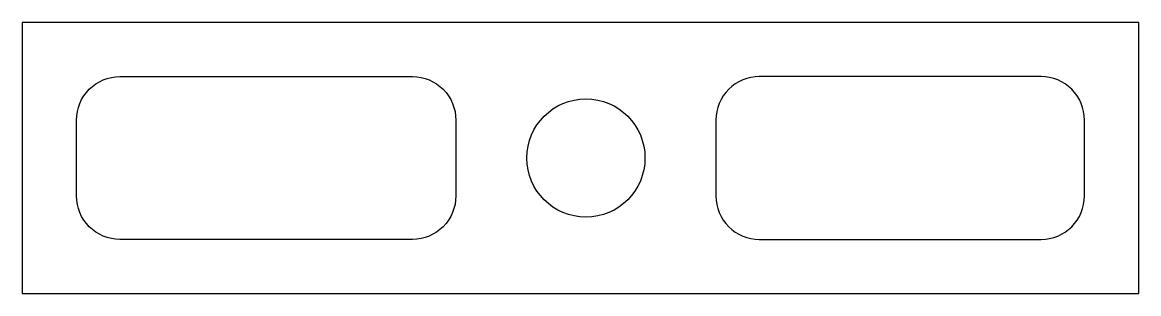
# Model space of a CAD drawing. Header units: millimetres. Extents: x -52 to 51, y -12 to 13.
import ezdxf

# ---------------------------------------------------------------- set-up
doc = ezdxf.new("R2010")
doc.units = ezdxf.units.MM
doc.layers.get('0').update_dxf_attribs({"linetype": 'CONTINUOUS'})

msp = doc.modelspace()

# ---------------------------------------------------------------- linework, layer by layer
msp.add_lwpolyline([(51, -12.5), (51, 12.5), (-52, 12.5), (-52, -12.5)], close=True)
for points in [[(-47, -3.5), (-47, 3.5, -0.414214), (-43, 7.5), (-16, 7.5, -0.414214), (-12, 3.5), (-12, -3.5, -0.414214), (-16, -7.5), (-43, -7.5, -0.414214)], [(42, 7.5), (16, 7.5, 0.414214), (12, 3.5), (12, -3.5, 0.414214), (16, -7.5), (42, -7.5, 0.414214), (46, -3.5), (46, 3.5, 0.414214)]]:
    msp.add_lwpolyline(points, format="xyb", close=True)
msp.add_circle((0, 0), 5.45)

doc.saveas('drawing.dxf')
